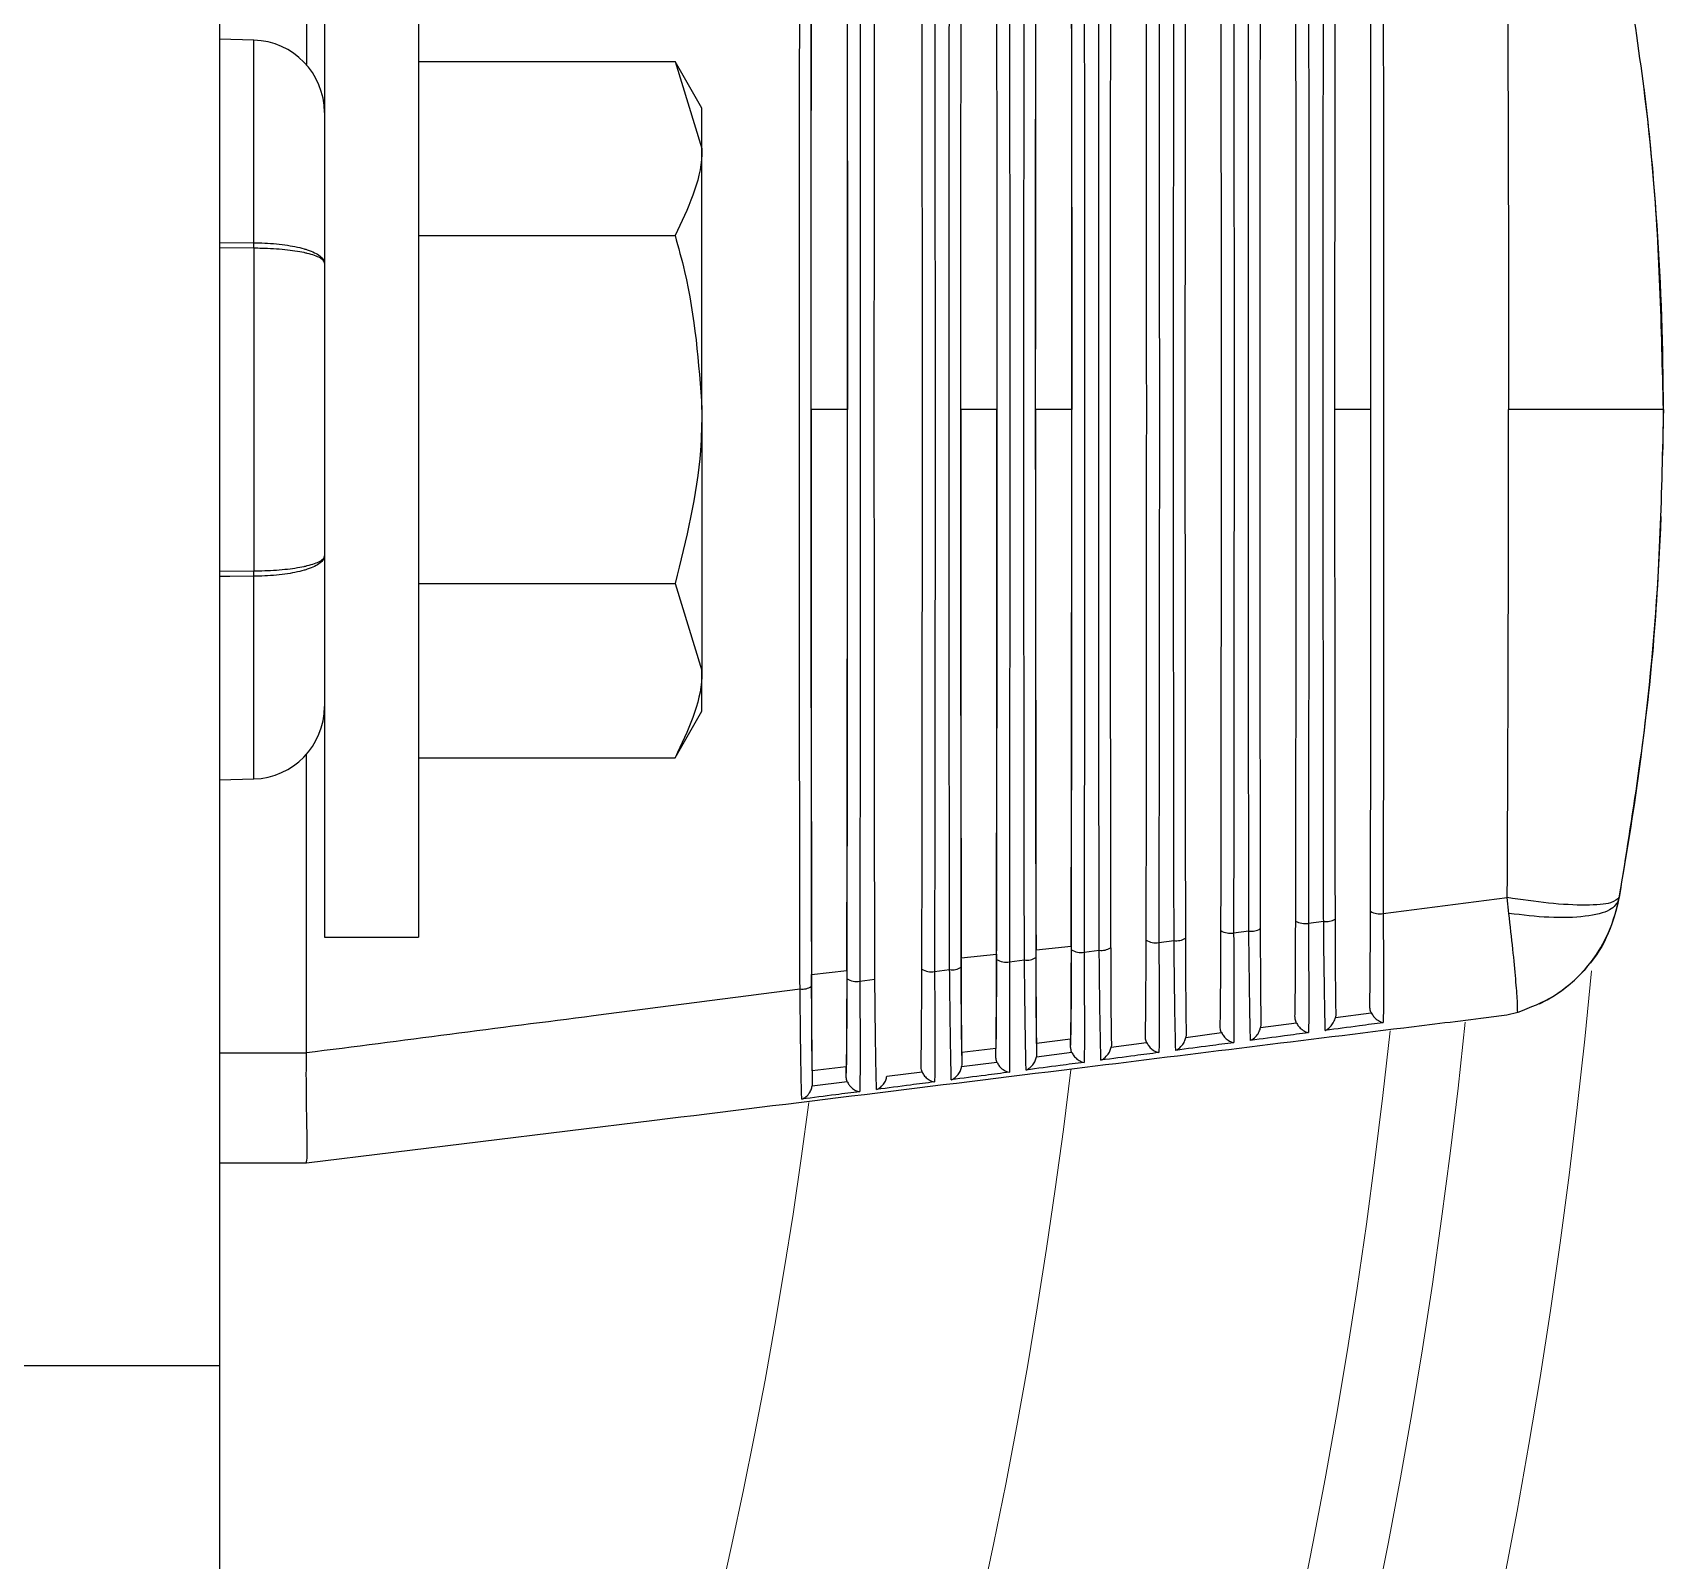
# Model space of a CAD drawing. Extents: x 11 to 120, y 2 to 94.
# Drawn here: x 117.745 to 119.097, y 39.565 to 40.831 of the extents above; entities that cross this region are included whole.
import ezdxf

# ---------------------------------------------------------------- set-up
doc = ezdxf.new("R2010")
doc.units = 0
doc.header["$MEASUREMENT"] = 0
doc.linetypes.add('SLD-Solid', pattern=[0])
doc.layers.add('OBJECT', color=7, linetype='CONTINUOUS')

msp = doc.modelspace()

# ---------------------------------------------------------------- linework, layer by layer
at = {"layer": 'OBJECT'}
for p, q in [((117.8996, 43.7039), (117.8996, 39.7263)), ((117.9716, 41.0522), (117.9716, 40.8049)), ((117.9866, 40.9564), (117.9866, 40.0814)), ((118.0646, 40.9564), (118.0646, 40.0814)), ((117.9282, 40.8252), (117.8996, 40.8259)), ((117.9282, 40.6572), (117.9282, 40.8252)), ((118.0646, 40.8076), (118.2773, 40.8076)), ((118.2996, 40.7689), (118.2773, 40.8076)), ((118.2773, 40.8076), (118.2996, 40.7354)), ((118.2996, 40.7354), (118.2996, 40.7689)), ((118.2996, 40.5189), (118.2996, 40.7354)), ((117.8996, 40.6574), (117.9282, 40.6572)), ((117.9282, 40.6527), (117.8996, 40.6529)), ((117.9282, 40.6527), (117.9282, 40.3851)), ((118.0646, 40.6632), (118.2773, 40.6632)), ((118.2996, 40.5189), (118.2996, 40.3024)), ((118.4202, 40.5189), (118.39, 40.5189)), ((118.5441, 40.5189), (118.5141, 40.5189)), ((118.6061, 40.5189), (118.5761, 40.5189)), ((118.854, 40.5189), (118.8242, 40.5189)), ((117.8996, 40.385), (117.9282, 40.3851)), ((117.9282, 40.2127), (117.9282, 40.3806)), ((118.0646, 40.3746), (118.2773, 40.3746)), ((118.2773, 40.3746), (118.2996, 40.3024)), ((118.2996, 40.2689), (118.2996, 40.3024)), ((118.2773, 40.2302), (118.2996, 40.2689)), ((117.9716, 39.9856), (117.9716, 40.2329)), ((118.0646, 40.2302), (118.2773, 40.2302)), ((117.8996, 40.2119), (117.9282, 40.2127)), ((118.8643, 40.1009), (118.9672, 40.1142)), ((118.9686, 40.101), (118.9672, 40.1142)), ((119.06, 40.1146), (119.0595, 40.1122)), ((118.7403, 40.0849), (118.7529, 40.0865)), ((118.8023, 40.0929), (118.815, 40.0945)), ((117.9866, 40.0814), (118.0646, 40.0814)), ((118.5765, 40.0708), (118.6057, 40.074)), ((118.6783, 40.0769), (118.6909, 40.0785)), ((118.5145, 40.0641), (118.5437, 40.0673)), ((118.5544, 40.0609), (118.5669, 40.0625)), ((118.6163, 40.0689), (118.6289, 40.0705)), ((118.3904, 40.0505), (118.4197, 40.0537)), ((118.4304, 40.0448), (118.4429, 40.0465)), ((118.4924, 40.0528), (118.5049, 40.0545)), ((118.8247, 40.0147), (118.8544, 40.0186)), ((118.825, 40.0173), (118.8247, 40.0147)), ((118.9758, 40.0189), (118.9667, 40.0166)), ((118.994, 40.026), (118.994, 40.026)), ((118.7627, 40.0065), (118.7924, 40.0104)), ((118.763, 40.0089), (118.7627, 40.0065)), ((118.6052, 39.9967), (118.577, 39.9932)), ((118.577, 39.9932), (118.577, 39.984)), ((118.6052, 39.9904), (118.6052, 39.9967)), ((118.6388, 39.9902), (118.6682, 39.994)), ((118.639, 39.9922), (118.6388, 39.9902)), ((118.7008, 39.9983), (118.7303, 40.0022)), ((118.701, 40.0006), (118.7008, 39.9983)), ((117.8996, 39.9855), (117.9716, 39.9855)), ((117.9716, 39.9855), (117.9716, 39.9856)), ((118.5148, 39.974), (118.5441, 39.9778)), ((118.5432, 39.9891), (118.515, 39.9856)), ((118.515, 39.9856), (118.515, 39.9757)), ((118.5432, 39.9821), (118.5432, 39.9891)), ((118.5768, 39.9821), (118.6061, 39.9859)), ((118.577, 39.984), (118.5768, 39.9821)), ((118.4192, 39.9739), (118.391, 39.9704)), ((118.391, 39.9704), (118.391, 39.9594)), ((118.4192, 39.9657), (118.4192, 39.9739)), ((118.4529, 39.966), (118.482, 39.9698)), ((118.515, 39.9757), (118.5148, 39.974)), ((118.3909, 39.958), (118.42, 39.9618)), ((118.391, 39.9594), (118.3909, 39.958)), ((118.2602, 39.9293), (117.9716, 39.8939)), ((117.9716, 39.8939), (117.8996, 39.8939)), ((117.9716, 39.8939), (117.9716, 39.8939)), ((117.7116, 39.7263), (117.8996, 39.7263)), ((117.8996, 39.7263), (117.8996, 39.5069))]:
    msp.add_line(p, q, dxfattribs=at)
at = {"layer": 'OBJECT', "flags": 128}
msp.add_lwpolyline([(117.9282, 40.3806), (117.9082, 40.3805), (117.8996, 40.3804)], dxfattribs=at)
at = {"layer": 'OBJECT'}
for centre, radius, start, end in [((117.9266, 40.7652), 0.06, 0, 88.5), ((116.8466, 40.5189), 2.25, 359.0318, 6.8113), ((117.5726, 40.6549), 0.3556, 359.6364, 0.3636), ((116.8466, 40.5189), 2.25, 349.5863, 357.7412), ((117.5726, 40.3829), 0.3556, 359.6364, 0.3636), ((117.9266, 40.2726), 0.06, 271.5, 0), ((118.9415, 40.1339), 0.12, 295.9218, 349.5863), ((118.8617, 40.1167), 0.016, 240.2616, 279.3253), ((118.7377, 40.1002), 0.0156, 239.3136, 279.5686), ((118.7551, 40.1001), 0.0138, 261.1256, 302.1851), ((118.7997, 40.1084), 0.0158, 239.7883, 279.446), ((118.8171, 40.1083), 0.014, 261.2267, 301.6959), ((118.631, 40.0838), 0.0134, 260.9271, 303.1549), ((118.6757, 40.092), 0.0153, 238.8452, 279.6884), ((118.693, 40.092), 0.0136, 261.0308, 302.664), ((118.5518, 40.0756), 0.015, 237.923, 279.9121), ((118.569, 40.0756), 0.0133, 260.8346, 303.6271), ((118.6138, 40.0838), 0.0152, 238.3863, 279.7966), ((118.4278, 40.0592), 0.0146, 237.0184, 280.1309), ((118.4898, 40.0674), 0.0148, 237.4648, 280.0284), ((118.507, 40.0674), 0.0131, 260.7441, 304.1001), ((118.383, 40.0511), 0.0128, 260.5612, 305.0362)]:
    msp.add_arc(centre, radius, start, end, dxfattribs=at)
at = {"layer": 'OBJECT', "color": 7, "linetype": 'SLD-Solid', "lineweight": 15}
for radius, start, end in [(5.0469, 275.1971, 354.7076), (4.9469, 275.8814, 354.1042), (4.8857, 276.0436, 353.9454), (4.6263, 276.797, 353.2042), (4.4142, 277.4822, 352.5206)]:
    msp.add_arc((114.0116, 40.5189), radius, start, end, dxfattribs=at)
at = {"layer": 'OBJECT'}
for centre, major_axis, start_param, end_param in [((118.4092, 40.5189), (0, 2.2176), 1.353401, 1.788192), ((118.401, 40.5189), (0, 2.217), 4.497874, 4.926904), ((118.463, 40.5189), (0, 2.2137), 4.501238, 4.923539), ((118.5332, 40.5189), (0, 2.2111), 1.360135, 1.781458), ((118.525, 40.5189), (0, 2.2105), 4.504611, 4.920167), ((118.5952, 40.5189), (0, 2.2078), 1.363514, 1.778079), ((118.587, 40.5189), (0, 2.2072), 4.507992, 4.916786), ((118.6572, 40.5189), (0, 2.2046), 1.366901, 1.774692), ((118.649, 40.5189), (0, 2.204), 4.511381, 4.913397), ((118.7192, 40.5189), (0, 2.2013), 1.370296, 1.771297), ((118.711, 40.5189), (0, 2.2007), 4.514778, 4.91), ((118.7812, 40.5189), (0, 2.1981), 1.373699, 1.767893), ((118.773, 40.5189), (0, 2.1975), 4.518183, 4.906595), ((118.8432, 40.5189), (0, 2.1948), 1.377111, 1.764481), ((118.835, 40.5189), (0, 2.1942), 4.521597, 4.903181)]:
    msp.add_ellipse(centre, major_axis=major_axis, ratio=0.008727, start_param=start_param, end_param=end_param, dxfattribs=at)
for points, knots in [([(118.3809, 40.0384), (118.3808, 40.045), (118.3808, 40.0775), (118.3805, 40.2153), (118.3804, 40.4398), (118.3804, 40.73), (118.3807, 40.9096), (118.3809, 40.9994)], [0, 0, 0, 0, 0.0206636, 0.1033312, 0.4348087, 0.7174044, 1, 1, 1, 1]), ([(118.4304, 40.993), (118.4304, 40.9864), (118.4305, 40.9539), (118.4307, 40.816), (118.4309, 40.5937), (118.4308, 40.3079), (118.4305, 40.1325), (118.4304, 40.0448)], [0, 0, 0, 0, 0.020946, 0.104745, 0.44076, 0.72038, 1, 1, 1, 1]), ([(118.4429, 40.0465), (118.4429, 40.053), (118.4428, 40.0856), (118.4426, 40.2234), (118.4424, 40.4452), (118.4425, 40.7299), (118.4427, 40.9042), (118.4429, 40.9914)], [0, 0, 0, 0, 0.021019, 0.105106, 0.44228, 0.72114, 1, 1, 1, 1]), ([(118.39, 40.5189), (118.39, 40.5977), (118.3901, 40.7552), (118.3903, 40.91), (118.3904, 40.9873)], [0, 0, 0, 0, 0.500491, 1, 1, 1, 1]), ([(118.4197, 40.9841), (118.4199, 40.8908), (118.4201, 40.7369), (118.4202, 40.5805), (118.4202, 40.5189)], [0, 0, 0, 0, 0.605765, 1, 1, 1, 1]), ([(118.4924, 40.985), (118.4924, 40.9784), (118.4924, 40.9458), (118.4927, 40.8079), (118.4928, 40.5882), (118.4928, 40.3079), (118.4925, 40.1379), (118.4924, 40.0528)], [0, 0, 0, 0, 0.021311, 0.106568, 0.448432, 0.724216, 1, 1, 1, 1]), ([(118.5049, 40.0545), (118.5049, 40.061), (118.5048, 40.0936), (118.5046, 40.2316), (118.5044, 40.4507), (118.5045, 40.7299), (118.5047, 40.8989), (118.5049, 40.9833)], [0, 0, 0, 0, 0.021386, 0.106942, 0.450009, 0.725004, 1, 1, 1, 1]), ([(118.5544, 40.977), (118.5544, 40.9704), (118.5544, 40.9378), (118.5546, 40.7997), (118.5548, 40.5827), (118.5547, 40.308), (118.5545, 40.1432), (118.5544, 40.0609)], [0, 0, 0, 0, 0.0216885, 0.1084547, 0.456373, 0.7281864, 1, 1, 1, 1]), ([(118.5669, 40.0625), (118.5669, 40.069), (118.5668, 40.1016), (118.5666, 40.2397), (118.5664, 40.4562), (118.5665, 40.7298), (118.5668, 40.8935), (118.5669, 40.9753)], [0, 0, 0, 0, 0.021766, 0.108843, 0.45801, 0.729005, 1, 1, 1, 1]), ([(118.5761, 40.5189), (118.5761, 40.5781), (118.5761, 40.7286), (118.5764, 40.8769), (118.5765, 40.967)], [0, 0, 0, 0, 0.393082, 1, 1, 1, 1]), ([(118.6057, 40.9638), (118.6058, 40.8703), (118.6061, 40.7229), (118.6061, 40.5735), (118.6061, 40.5189)], [0, 0, 0, 0, 0.634567, 1, 1, 1, 1]), ([(118.6163, 40.9689), (118.6164, 40.9624), (118.6164, 40.9297), (118.6166, 40.7916), (118.6168, 40.5772), (118.6167, 40.308), (118.6165, 40.1486), (118.6163, 40.0689)], [0, 0, 0, 0, 0.022079, 0.110409, 0.464597, 0.732299, 1, 1, 1, 1]), ([(118.6289, 40.0705), (118.6289, 40.077), (118.6288, 40.1097), (118.6286, 40.2478), (118.6285, 40.4617), (118.6285, 40.7298), (118.6288, 40.8881), (118.6289, 40.9673)], [0, 0, 0, 0, 0.02216, 0.110812, 0.466297, 0.733148, 1, 1, 1, 1]), ([(118.6783, 40.9609), (118.6783, 40.9544), (118.6784, 40.9217), (118.6786, 40.7835), (118.6788, 40.5717), (118.6787, 40.3081), (118.6784, 40.1539), (118.6783, 40.0769)], [0, 0, 0, 0, 0.022484, 0.112433, 0.473119, 0.73656, 1, 1, 1, 1]), ([(118.6909, 40.0785), (118.6909, 40.085), (118.6909, 40.1177), (118.6906, 40.2559), (118.6905, 40.4672), (118.6906, 40.7297), (118.6908, 40.8828), (118.6909, 40.9593)], [0, 0, 0, 0, 0.022568, 0.112852, 0.474885, 0.737443, 1, 1, 1, 1]), ([(118.7403, 40.9529), (118.7403, 40.9464), (118.7404, 40.9137), (118.7406, 40.7754), (118.7407, 40.5663), (118.7406, 40.3081), (118.7404, 40.1593), (118.7403, 40.0849)], [0, 0, 0, 0, 0.022904, 0.114532, 0.481956, 0.740978, 1, 1, 1, 1]), ([(118.7529, 40.0865), (118.7529, 40.0931), (118.7529, 40.1258), (118.7527, 40.2641), (118.7525, 40.4727), (118.7526, 40.7297), (118.7528, 40.8774), (118.7529, 40.9513)], [0, 0, 0, 0, 0.022991, 0.114969, 0.483793, 0.741896, 1, 1, 1, 1]), ([(118.8023, 40.9449), (118.8023, 40.9384), (118.8024, 40.9056), (118.8026, 40.7673), (118.8027, 40.5608), (118.8026, 40.3081), (118.8024, 40.1646), (118.8023, 40.0929)], [0, 0, 0, 0, 0.023339, 0.116711, 0.491126, 0.745563, 1, 1, 1, 1]), ([(118.815, 40.0945), (118.8149, 40.1011), (118.8149, 40.1338), (118.8147, 40.2722), (118.8146, 40.4781), (118.8146, 40.7297), (118.8148, 40.8721), (118.815, 40.9433)], [0, 0, 0, 0, 0.02343, 0.117164, 0.493038, 0.746519, 1, 1, 1, 1]), ([(118.8643, 40.9369), (118.8643, 40.9304), (118.8643, 40.8976), (118.8645, 40.7592), (118.8647, 40.5553), (118.8646, 40.3082), (118.8644, 40.17), (118.8643, 40.1009)], [0, 0, 0, 0, 0.023792, 0.118973, 0.500647, 0.750324, 1, 1, 1, 1]), ([(118.9672, 40.9236), (118.9675, 40.8571), (118.9681, 40.723), (118.9682, 40.5873), (118.9682, 40.5189)], [0, 0, 0, 0, 0.496376, 1, 1, 1, 1]), ([(119.0966, 40.5189), (119.0951, 40.5867), (119.092, 40.7223), (119.0707, 40.8562), (119.06, 40.9232)], [0, 0, 0, 0, 0.5, 1, 1, 1, 1]), ([(118.2996, 40.7354), (118.2996, 40.7337), (118.2993, 40.7093), (118.2879, 40.6854), (118.2773, 40.6632)], [0, 0, 0, 0, 0.070213, 1, 1, 1, 1]), ([(117.9282, 40.6572), (117.9303, 40.6572), (117.9391, 40.657), (117.9542, 40.6557), (117.9662, 40.6533), (117.9762, 40.6502), (117.984, 40.6464), (117.9866, 40.6423), (117.9866, 40.6402), (117.9866, 40.6402)], [0, 0, 0, 0, 0.069183, 0.283874, 0.497975, 0.542439, 0.769066, 0.9953, 1, 1, 1, 1]), ([(117.9866, 40.6402), (117.9866, 40.6402), (117.9866, 40.6405), (117.9865, 40.6411), (117.9858, 40.6426), (117.9827, 40.6452), (117.9762, 40.6475), (117.9662, 40.6498), (117.9542, 40.6516), (117.9391, 40.6525), (117.9303, 40.6526), (117.9282, 40.6527)], [0, 0, 0, 0, 0.0046982, 0.0398693, 0.0943381, 0.2315795, 0.4579638, 0.5023819, 0.7162911, 0.9308515, 1, 1, 1, 1]), ([(118.2773, 40.6632), (118.28, 40.6533), (118.2932, 40.6063), (118.2968, 40.5575), (118.2996, 40.5189)], [0, 0, 0, 0, 0.211002, 1, 1, 1, 1]), ([(118.2996, 40.5189), (118.2994, 40.5076), (118.2983, 40.4587), (118.2864, 40.4111), (118.2773, 40.3746)], [0, 0, 0, 0, 0.2318492, 1, 1, 1, 1]), ([(118.39, 40.5189), (118.39, 40.4401), (118.3901, 40.2826), (118.3903, 40.1278), (118.3904, 40.0505)], [0, 0, 0, 0, 0.500491, 1, 1, 1, 1]), ([(118.4197, 40.0537), (118.4199, 40.147), (118.4201, 40.301), (118.4202, 40.4573), (118.4202, 40.5189)], [0, 0, 0, 0, 0.605766, 1, 1, 1, 1]), ([(118.5141, 40.5189), (118.5141, 40.4597), (118.5141, 40.3069), (118.5143, 40.1564), (118.5145, 40.0641)], [0, 0, 0, 0, 0.387367, 1, 1, 1, 1]), ([(118.5437, 40.0673), (118.5439, 40.1607), (118.5441, 40.3102), (118.5441, 40.4619), (118.5441, 40.5189)], [0, 0, 0, 0, 0.624364, 1, 1, 1, 1]), ([(118.5761, 40.5189), (118.5761, 40.4597), (118.5761, 40.3092), (118.5764, 40.1609), (118.5765, 40.0708)], [0, 0, 0, 0, 0.393082, 1, 1, 1, 1]), ([(118.6057, 40.074), (118.6058, 40.1675), (118.6061, 40.3149), (118.6061, 40.4643), (118.6061, 40.5189)], [0, 0, 0, 0, 0.634567, 1, 1, 1, 1]), ([(118.9672, 40.1142), (118.9675, 40.1807), (118.9681, 40.3148), (118.9682, 40.4505), (118.9682, 40.5189)], [0, 0, 0, 0, 0.496376, 1, 1, 1, 1]), ([(119.0966, 40.5189), (119.0948, 40.5189), (119.0912, 40.5189), (119.0617, 40.5189), (119.0187, 40.5189), (118.9846, 40.5189), (118.9682, 40.5189)], [0, 0, 0, 0, 0.240773, 0.5, 0.759226, 1, 1, 1, 1]), ([(119.0966, 40.5189), (119.0951, 40.4511), (119.092, 40.3155), (119.0707, 40.1816), (119.06, 40.1146)], [0, 0, 0, 0, 0.5, 1, 1, 1, 1]), ([(117.9866, 40.3976), (117.9866, 40.3976), (117.9866, 40.3955), (117.984, 40.3914), (117.9762, 40.3876), (117.9662, 40.3845), (117.9542, 40.3821), (117.9391, 40.3808), (117.9303, 40.3807), (117.9282, 40.3806)], [0, 0, 0, 0, 0.0046997, 0.2309337, 0.4575607, 0.5020059, 0.7161077, 0.9308008, 1, 1, 1, 1]), ([(117.9282, 40.3851), (117.9303, 40.3852), (117.9391, 40.3853), (117.9542, 40.3862), (117.9662, 40.388), (117.9762, 40.3903), (117.9827, 40.3926), (117.9858, 40.3952), (117.9865, 40.3967), (117.9866, 40.3973), (117.9866, 40.3976), (117.9866, 40.3976)], [0, 0, 0, 0, 0.069164, 0.283727, 0.497637, 0.542036, 0.76842, 0.905662, 0.960131, 0.995302, 1, 1, 1, 1]), ([(118.2996, 40.3024), (118.2996, 40.3007), (118.2993, 40.2763), (118.2879, 40.2524), (118.2773, 40.2302)], [0, 0, 0, 0, 0.070214, 1, 1, 1, 1]), ([(119.06, 40.1146), (119.0584, 40.1128), (119.0551, 40.1091), (119.0337, 40.1074), (119.003, 40.1089), (118.9789, 40.1125), (118.9672, 40.1142)], [0, 0, 0, 0, 0.24117, 0.5, 0.758828, 1, 1, 1, 1]), ([(119.0595, 40.1122), (119.0578, 40.1092), (119.0542, 40.1031), (119.0331, 40.098), (119.0033, 40.0969), (118.9799, 40.0997), (118.9686, 40.101)], [0, 0, 0, 0, 0.24156, 0.499999, 0.758437, 1, 1, 1, 1]), ([(119.0595, 40.1122), (119.0567, 40.1015), (119.051, 40.0802), (119.0318, 40.0529), (119.0067, 40.0309), (118.9861, 40.0229), (118.9758, 40.0189)], [0, 0, 0, 0, 0.250001, 0.499999, 0.750001, 1, 1, 1, 1]), ([(118.8532, 40.0239), (118.8533, 40.0303), (118.8535, 40.0431), (118.8537, 40.0721), (118.8537, 40.0934), (118.8538, 40.1028)], [0, 0, 0, 0, 0.357963, 0.715855, 1, 1, 1, 1]), ([(118.8643, 40.1009), (118.8643, 40.0944), (118.8645, 40.0747), (118.8646, 40.045), (118.8645, 40.0237), (118.8644, 40.014), (118.8644, 40.0113), (118.8644, 40.0105)], [0, 0, 0, 0, 0.161731, 0.488573, 0.814942, 0.942319, 1, 1, 1, 1]), ([(118.9758, 40.0189), (118.9758, 40.0216), (118.9758, 40.0271), (118.9743, 40.0458), (118.972, 40.0705), (118.9697, 40.0909), (118.9686, 40.101)], [0, 0, 0, 0, 0.25, 0.5, 0.75, 1, 1, 1, 1]), ([(118.7292, 40.0071), (118.7293, 40.0131), (118.7295, 40.0251), (118.7297, 40.0541), (118.7298, 40.0764), (118.7298, 40.0868)], [0, 0, 0, 0, 0.347006, 0.693942, 1, 1, 1, 1]), ([(118.7403, 40.0849), (118.7404, 40.0784), (118.7405, 40.0588), (118.7406, 40.0292), (118.7406, 40.0073), (118.7405, 39.9975), (118.7404, 39.9947), (118.7404, 39.9939)], [0, 0, 0, 0, 0.157483, 0.475733, 0.793525, 0.941799, 1, 1, 1, 1]), ([(118.7543, 39.9958), (118.7543, 39.9965), (118.7542, 39.9995), (118.754, 40.0096), (118.7536, 40.0318), (118.7532, 40.061), (118.753, 40.0803), (118.7529, 40.0865)], [0, 0, 0, 0, 0.058137, 0.21618, 0.531949, 0.848067, 1, 1, 1, 1]), ([(118.7624, 40.0885), (118.7624, 40.0766), (118.7625, 40.0527), (118.7627, 40.0249), (118.7629, 40.0139), (118.763, 40.0089)], [0, 0, 0, 0, 0.350805, 0.701695, 1, 1, 1, 1]), ([(118.7912, 40.0155), (118.7913, 40.0217), (118.7915, 40.034), (118.7917, 40.0631), (118.7917, 40.0849), (118.7918, 40.0948)], [0, 0, 0, 0, 0.352325, 0.704581, 1, 1, 1, 1]), ([(118.8023, 40.0929), (118.8023, 40.0864), (118.8025, 40.0668), (118.8026, 40.0371), (118.8026, 40.0155), (118.8025, 40.0058), (118.8024, 40.003), (118.8024, 40.0022)], [0, 0, 0, 0, 0.15955, 0.481991, 0.803961, 0.942061, 1, 1, 1, 1]), ([(118.8163, 40.004), (118.8163, 40.0048), (118.8162, 40.0079), (118.816, 40.0183), (118.8156, 40.0409), (118.8152, 40.07), (118.815, 40.0888), (118.815, 40.0945)], [0, 0, 0, 0, 0.057873, 0.21801, 0.538017, 0.858387, 1, 1, 1, 1]), ([(118.8244, 40.0965), (118.8245, 40.0845), (118.8245, 40.0607), (118.8247, 40.0332), (118.8249, 40.0222), (118.825, 40.0173)], [0, 0, 0, 0, 0.356146, 0.712375, 1, 1, 1, 1]), ([(118.6057, 40.074), (118.6056, 40.0593), (118.6056, 40.0316), (118.6054, 40.0078), (118.6052, 39.9985), (118.6052, 39.9967)], [0, 0, 0, 0, 0.477551, 0.899064, 1, 1, 1, 1]), ([(118.6384, 40.0725), (118.6384, 40.0606), (118.6385, 40.0369), (118.6387, 40.0083), (118.6389, 39.9975), (118.639, 39.9922)], [0, 0, 0, 0, 0.340987, 0.682053, 1, 1, 1, 1]), ([(118.6672, 39.9987), (118.6673, 40.0045), (118.6675, 40.0161), (118.6677, 40.0452), (118.6678, 40.0679), (118.6678, 40.0789)], [0, 0, 0, 0, 0.341977, 0.683893, 1, 1, 1, 1]), ([(118.6783, 40.0769), (118.6784, 40.0704), (118.6785, 40.0508), (118.6786, 40.0213), (118.6786, 39.9992), (118.6785, 39.9893), (118.6784, 39.9865), (118.6784, 39.9857)], [0, 0, 0, 0, 0.155512, 0.469777, 0.783592, 0.941533, 1, 1, 1, 1]), ([(118.6923, 39.9875), (118.6923, 39.9883), (118.6922, 39.9911), (118.692, 40.0009), (118.6916, 40.0227), (118.6912, 40.0521), (118.691, 40.0718), (118.6909, 40.0785)], [0, 0, 0, 0, 0.058402, 0.214453, 0.526192, 0.838269, 1, 1, 1, 1]), ([(118.7004, 40.0805), (118.7004, 40.0686), (118.7005, 40.0448), (118.7007, 40.0166), (118.7009, 40.0057), (118.701, 40.0006)], [0, 0, 0, 0, 0.345759, 0.691604, 1, 1, 1, 1]), ([(118.515, 39.9856), (118.5149, 39.9936), (118.5147, 40.0095), (118.5145, 40.0391), (118.5145, 40.0581), (118.5145, 40.0641)], [0, 0, 0, 0, 0.405543, 0.811027, 1, 1, 1, 1]), ([(118.5437, 40.0673), (118.5437, 40.0523), (118.5436, 40.0243), (118.5434, 40.0003), (118.5432, 39.991), (118.5432, 39.9891)], [0, 0, 0, 0, 0.477916, 0.890823, 1, 1, 1, 1]), ([(118.5432, 39.9821), (118.5433, 39.9876), (118.5435, 39.9984), (118.5437, 40.0275), (118.5438, 40.0511), (118.5438, 40.0629)], [0, 0, 0, 0, 0.332713, 0.665365, 1, 1, 1, 1]), ([(118.5544, 40.0609), (118.5544, 40.0544), (118.5545, 40.0348), (118.5547, 40.0054), (118.5546, 39.9829), (118.5545, 39.973), (118.5544, 39.9701), (118.5544, 39.9694)], [0, 0, 0, 0, 0.151844, 0.458695, 0.765103, 0.940994, 1, 1, 1, 1]), ([(118.5683, 39.9712), (118.5683, 39.9719), (118.5682, 39.9745), (118.568, 39.9837), (118.5676, 40.0046), (118.5672, 40.0343), (118.567, 40.0548), (118.5669, 40.0625)], [0, 0, 0, 0, 0.058942, 0.211284, 0.515533, 0.820093, 1, 1, 1, 1]), ([(118.5764, 40.0645), (118.5764, 40.0527), (118.5765, 40.0289), (118.5767, 40.0001), (118.5769, 39.9893), (118.577, 39.984)], [0, 0, 0, 0, 0.336461, 0.673003, 1, 1, 1, 1]), ([(118.577, 39.9932), (118.5769, 40.0014), (118.5767, 40.0178), (118.5766, 40.0471), (118.5765, 40.0655), (118.5765, 40.0708)], [0, 0, 0, 0, 0.414011, 0.827965, 1, 1, 1, 1]), ([(118.6052, 39.9904), (118.6053, 39.996), (118.6055, 40.0073), (118.6057, 40.0363), (118.6058, 40.0595), (118.6058, 40.0709)], [0, 0, 0, 0, 0.337219, 0.67438, 1, 1, 1, 1]), ([(118.6163, 40.0689), (118.6164, 40.0624), (118.6165, 40.0428), (118.6166, 40.0133), (118.6166, 39.991), (118.6165, 39.9811), (118.6164, 39.9783), (118.6164, 39.9775)], [0, 0, 0, 0, 0.1536344, 0.4641066, 0.7741299, 0.9412666, 1, 1, 1, 1]), ([(118.6303, 39.9794), (118.6303, 39.9801), (118.6302, 39.9828), (118.63, 39.9923), (118.6296, 40.0136), (118.6292, 40.0431), (118.629, 40.0633), (118.6289, 40.0705)], [0, 0, 0, 0, 0.058671, 0.212822, 0.520728, 0.828955, 1, 1, 1, 1]), ([(118.391, 39.9704), (118.3909, 39.9779), (118.3907, 39.993), (118.3905, 40.0231), (118.3905, 40.0432), (118.3904, 40.0505)], [0, 0, 0, 0, 0.390007, 0.779955, 1, 1, 1, 1]), ([(118.4197, 40.0537), (118.4197, 40.0408), (118.4196, 40.0149), (118.4194, 39.9885), (118.4193, 39.9776), (118.4192, 39.9739)], [0, 0, 0, 0, 0.396565, 0.793191, 1, 1, 1, 1]), ([(118.4192, 39.9657), (118.4193, 39.9708), (118.4195, 39.9809), (118.4198, 40.0098), (118.4198, 40.0343), (118.4199, 40.047)], [0, 0, 0, 0, 0.324373, 0.648691, 1, 1, 1, 1]), ([(118.4304, 40.0448), (118.4304, 40.0384), (118.4306, 40.0188), (118.4307, 39.9896), (118.4306, 39.9667), (118.4305, 39.9567), (118.4304, 39.9539), (118.4304, 39.9533)], [0, 0, 0, 0, 0.148505, 0.448597, 0.748257, 0.940445, 1, 1, 1, 1]), ([(118.4443, 39.9551), (118.4443, 39.9557), (118.4442, 39.958), (118.444, 39.9666), (118.4436, 39.9867), (118.4432, 40.0165), (118.443, 40.0379), (118.4429, 40.0465)], [0, 0, 0, 0, 0.059496, 0.20846, 0.505893, 0.803609, 1, 1, 1, 1]), ([(118.4812, 39.9739), (118.4813, 39.9792), (118.4815, 39.9896), (118.4817, 40.0186), (118.4818, 40.0427), (118.4818, 40.0549)], [0, 0, 0, 0, 0.328436, 0.656815, 1, 1, 1, 1]), ([(118.4924, 40.0528), (118.4924, 40.0464), (118.4926, 40.0268), (118.4927, 39.9975), (118.4926, 39.9748), (118.4925, 39.9648), (118.4924, 39.962), (118.4924, 39.9613)], [0, 0, 0, 0, 0.150137, 0.453533, 0.756489, 0.940722, 1, 1, 1, 1]), ([(118.5063, 39.9631), (118.5063, 39.9638), (118.5062, 39.9663), (118.506, 39.9751), (118.5056, 39.9956), (118.5052, 40.0254), (118.505, 40.0464), (118.5049, 40.0545)], [0, 0, 0, 0, 0.0592175, 0.2098329, 0.5105952, 0.8116536, 1, 1, 1, 1]), ([(118.5144, 40.0566), (118.5144, 40.0447), (118.5145, 40.021), (118.5147, 39.9918), (118.5149, 39.9811), (118.515, 39.9757)], [0, 0, 0, 0, 0.332165, 0.664412, 1, 1, 1, 1]), ([(117.9716, 39.9856), (118.0509, 39.9959), (118.1873, 40.0135), (118.3238, 40.0311), (118.3809, 40.0384)], [0, 0, 0, 0, 0.58145, 1, 1, 1, 1]), ([(118.3823, 39.947), (118.3823, 39.9477), (118.3822, 39.9499), (118.382, 39.9581), (118.3816, 39.9779), (118.3812, 40.0077), (118.381, 40.0295), (118.3809, 40.0384)], [0, 0, 0, 0, 0.059775, 0.207162, 0.501411, 0.795934, 1, 1, 1, 1]), ([(118.3903, 40.0406), (118.3904, 40.0288), (118.3904, 40.0051), (118.3907, 39.9754), (118.3909, 39.9649), (118.391, 39.9594)], [0, 0, 0, 0, 0.3242056, 0.6484895, 1, 1, 1, 1]), ([(118.8544, 40.0186), (118.8544, 40.0188), (118.8537, 40.0201), (118.8533, 40.0219), (118.8532, 40.0235), (118.8532, 40.0239)], [0, 0, 0, 0, 0.112359, 0.784067, 1, 1, 1, 1]), ([(118.8544, 40.0186), (118.8551, 40.0176), (118.8564, 40.0153), (118.8596, 40.0125), (118.8623, 40.011), (118.864, 40.0105), (118.8644, 40.0105), (118.8644, 40.0105)], [0, 0, 0, 0, 0.236908, 0.528795, 0.900013, 0.991343, 1, 1, 1, 1]), ([(118.9667, 40.0166), (118.961, 40.0159), (118.9326, 40.0123), (118.8132, 39.9976), (118.5834, 39.9691), (118.3763, 39.9436), (118.2602, 39.9293)], [0, 0, 0, 0, 0.024148, 0.120739, 0.507103, 1, 1, 1, 1]), ([(118.7303, 40.0022), (118.7302, 40.0023), (118.7297, 40.0035), (118.7293, 40.0052), (118.7292, 40.0067), (118.7292, 40.0071)], [0, 0, 0, 0, 0.081376, 0.802712, 1, 1, 1, 1]), ([(118.7543, 39.9958), (118.7543, 39.9958), (118.7548, 39.996), (118.7565, 39.9969), (118.7591, 39.9991), (118.7616, 40.0027), (118.7624, 40.0053), (118.7627, 40.0065)], [0, 0, 0, 0, 0.0082081, 0.119711, 0.4937346, 0.7767464, 1, 1, 1, 1]), ([(118.7924, 40.0104), (118.7923, 40.0105), (118.7917, 40.0118), (118.7913, 40.0135), (118.7912, 40.0151), (118.7912, 40.0155)], [0, 0, 0, 0, 0.0976105, 0.7935303, 1, 1, 1, 1]), ([(118.7924, 40.0104), (118.7929, 40.0094), (118.7942, 40.0071), (118.7973, 40.0043), (118.8001, 40.0028), (118.8019, 40.0023), (118.8024, 40.0022), (118.8024, 40.0022)], [0, 0, 0, 0, 0.2256408, 0.5069825, 0.8682201, 0.9914648, 1, 1, 1, 1]), ([(118.8163, 40.004), (118.8163, 40.004), (118.8167, 40.0042), (118.8183, 40.0051), (118.8209, 40.0072), (118.8235, 40.0109), (118.8243, 40.0135), (118.8247, 40.0147)], [0, 0, 0, 0, 0.0082759, 0.0945615, 0.478392, 0.7705637, 1, 1, 1, 1]), ([(118.8644, 40.0105), (118.8578, 40.0096), (118.8418, 40.0074), (118.8257, 40.0053), (118.8163, 40.004)], [0, 0, 0, 0, 0.4123132, 1, 1, 1, 1]), ([(118.6061, 39.9859), (118.6061, 39.986), (118.6056, 39.9871), (118.6053, 39.9887), (118.6052, 39.9901), (118.6052, 39.9904)], [0, 0, 0, 0, 0.043863, 0.819898, 1, 1, 1, 1]), ([(118.6303, 39.9794), (118.6303, 39.9794), (118.6309, 39.9796), (118.6328, 39.9806), (118.6354, 39.983), (118.6378, 39.9865), (118.6385, 39.989), (118.6388, 39.9902)], [0, 0, 0, 0, 0.008027, 0.167038, 0.521987, 0.788059, 1, 1, 1, 1]), ([(118.6682, 39.994), (118.6682, 39.9941), (118.6677, 39.9953), (118.6673, 39.9969), (118.6672, 39.9984), (118.6672, 39.9987)], [0, 0, 0, 0, 0.063497, 0.811435, 1, 1, 1, 1]), ([(118.6682, 39.994), (118.6688, 39.993), (118.67, 39.9908), (118.6729, 39.988), (118.6758, 39.9863), (118.6777, 39.9858), (118.6784, 39.9857), (118.6784, 39.9857)], [0, 0, 0, 0, 0.2161177, 0.4826666, 0.8281497, 0.9916583, 1, 1, 1, 1]), ([(118.6923, 39.9875), (118.6923, 39.9875), (118.6929, 39.9878), (118.6947, 39.9887), (118.6973, 39.991), (118.6997, 39.9946), (118.7004, 39.9972), (118.7008, 39.9983)], [0, 0, 0, 0, 0.008109, 0.143847, 0.508255, 0.782549, 1, 1, 1, 1]), ([(118.7404, 39.9939), (118.7338, 39.993), (118.7178, 39.9909), (118.7017, 39.9888), (118.6923, 39.9875)], [0, 0, 0, 0, 0.412394, 1, 1, 1, 1]), ([(118.7303, 40.0022), (118.7309, 40.0012), (118.7321, 39.9989), (118.7351, 39.9961), (118.738, 39.9945), (118.7398, 39.994), (118.7404, 39.9939), (118.7404, 39.9939)], [0, 0, 0, 0, 0.2207651, 0.49454, 0.8478251, 0.9915676, 1, 1, 1, 1]), ([(118.8024, 40.0022), (118.7958, 40.0013), (118.7798, 39.9991), (118.7637, 39.997), (118.7543, 39.9958)], [0, 0, 0, 0, 0.412352, 1, 1, 1, 1]), ([(117.9716, 39.8939), (117.9719, 39.8953), (117.9724, 39.898), (117.9723, 39.9188), (117.9715, 39.9485), (117.9716, 39.9734), (117.9716, 39.9855)], [0, 0, 0, 0, 0.253584, 0.507164, 0.760847, 1, 1, 1, 1]), ([(118.5441, 39.9778), (118.5441, 39.9778), (118.5436, 39.979), (118.5433, 39.9804), (118.5432, 39.9819), (118.5432, 39.9821)], [0, 0, 0, 0, 0.022584, 0.82806, 1, 1, 1, 1]), ([(118.5441, 39.9778), (118.5446, 39.9768), (118.5457, 39.9746), (118.5485, 39.9718), (118.5515, 39.9701), (118.5536, 39.9695), (118.5544, 39.9694), (118.5544, 39.9694)], [0, 0, 0, 0, 0.2074657, 0.4604449, 0.790795, 0.9918476, 1, 1, 1, 1]), ([(118.5683, 39.9712), (118.5683, 39.9712), (118.569, 39.9715), (118.571, 39.9726), (118.5736, 39.975), (118.5759, 39.9785), (118.5765, 39.981), (118.5768, 39.9821)], [0, 0, 0, 0, 0.007945, 0.189259, 0.535047, 0.793248, 1, 1, 1, 1]), ([(118.6164, 39.9775), (118.6098, 39.9767), (118.5937, 39.9746), (118.5777, 39.9725), (118.5683, 39.9712)], [0, 0, 0, 0, 0.412465, 1, 1, 1, 1]), ([(118.6061, 39.9859), (118.6067, 39.9849), (118.6079, 39.9827), (118.6107, 39.9799), (118.6137, 39.9782), (118.6156, 39.9776), (118.6164, 39.9775), (118.6164, 39.9775)], [0, 0, 0, 0, 0.211693, 0.471321, 0.809155, 0.991768, 1, 1, 1, 1]), ([(118.6784, 39.9857), (118.6718, 39.9848), (118.6557, 39.9827), (118.6397, 39.9806), (118.6303, 39.9794)], [0, 0, 0, 0, 0.412428, 1, 1, 1, 1]), ([(118.42, 39.9618), (118.4196, 39.9629), (118.4192, 39.9642), (118.4192, 39.9655), (118.4192, 39.9657)], [0, 0, 0, 0, 0.843612, 1, 1, 1, 1]), ([(118.4443, 39.9551), (118.4443, 39.9551), (118.4452, 39.9554), (118.4473, 39.9565), (118.4499, 39.959), (118.4521, 39.9625), (118.4526, 39.9649), (118.4529, 39.966)], [0, 0, 0, 0, 0.007818, 0.231078, 0.559205, 0.802814, 1, 1, 1, 1]), ([(118.482, 39.9698), (118.4817, 39.9709), (118.4812, 39.9723), (118.4812, 39.9737), (118.4812, 39.9739)], [0, 0, 0, 0, 0.835921, 1, 1, 1, 1]), ([(118.482, 39.9698), (118.4825, 39.9688), (118.4836, 39.9666), (118.4864, 39.9638), (118.4894, 39.962), (118.4915, 39.9614), (118.4924, 39.9613), (118.4924, 39.9613)], [0, 0, 0, 0, 0.203471, 0.450054, 0.773102, 0.99194, 1, 1, 1, 1]), ([(118.5063, 39.9631), (118.5063, 39.9631), (118.5071, 39.9634), (118.5091, 39.9645), (118.5118, 39.967), (118.514, 39.9705), (118.5146, 39.9729), (118.5148, 39.974)], [0, 0, 0, 0, 0.007882, 0.210623, 0.547438, 0.798167, 1, 1, 1, 1]), ([(118.5544, 39.9694), (118.5478, 39.9685), (118.5317, 39.9664), (118.5157, 39.9644), (118.5063, 39.9631)], [0, 0, 0, 0, 0.412495, 1, 1, 1, 1]), ([(118.3823, 39.947), (118.3823, 39.9471), (118.3833, 39.9474), (118.3854, 39.9485), (118.3881, 39.9511), (118.3901, 39.9546), (118.3907, 39.9569), (118.3909, 39.958)], [0, 0, 0, 0, 0.0077487, 0.2506908, 0.5703603, 0.8072175, 1, 1, 1, 1]), ([(118.4304, 39.9533), (118.4238, 39.9524), (118.4077, 39.9503), (118.3917, 39.9483), (118.3823, 39.947)], [0, 0, 0, 0, 0.41256, 1, 1, 1, 1]), ([(118.42, 39.9618), (118.4204, 39.9608), (118.4214, 39.9588), (118.4238, 39.9561), (118.4269, 39.9541), (118.4292, 39.9534), (118.4304, 39.9533), (118.4304, 39.9533)], [0, 0, 0, 0, 0.199293, 0.397082, 0.700897, 0.992018, 1, 1, 1, 1]), ([(118.4924, 39.9613), (118.4858, 39.9605), (118.4697, 39.9584), (118.4537, 39.9563), (118.4443, 39.9551)], [0, 0, 0, 0, 0.412532, 1, 1, 1, 1])]:
    msp.add_open_spline(points, degree=3, knots=knots, dxfattribs=at)

doc.saveas('drawing.dxf')
